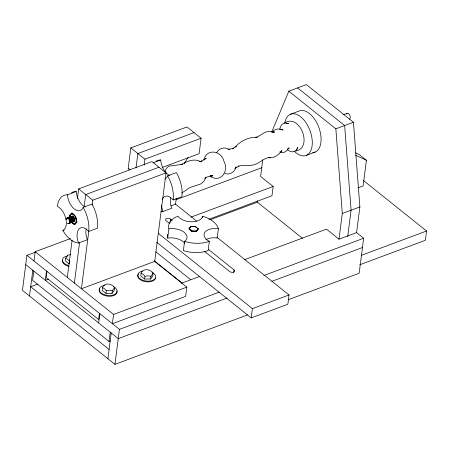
<?xml version="1.0" encoding="UTF-8"?>
<svg xmlns="http://www.w3.org/2000/svg" width="449" height="449" viewBox="0 0 449 449"><rect width="100%" height="100%" fill="white"/><g stroke="black" fill="none" stroke-linecap="round" stroke-linejoin="round"><path stroke-width="0.67" d="M70.308 221.615L70.145 219.892L68.927 218.231M72.502 220.79L72.109 218.517L70.785 217.31M35.465 252.164L26.934 255.352L22.45 290.351L114.955 364.369L247.562 314.895M29.505 295.998L32.805 270.259M33.989 260.992L35.179 251.732L70.499 238.554M33.782 271.044L32.597 280.311L109.034 341.47L110.342 340.982M46.533 271.033L45.349 280.299L48.632 279.07M46.926 271.348L46.135 277.521L98.662 319.548L99.454 313.368M65.7 258.153L65.346 260.891L69.146 263.933L69.5 261.195L67.659 259.225L65.7 258.153L67.9 255.099L70.959 254.65M67.322 277.448L72.104 240.097M77.419 198.593L78.659 188.911L151.919 161.578L166.035 172.871L154.692 261.408L81.432 288.735L88.784 231.325M74.377 283.094L79.591 242.381M84.165 206.669L85.72 194.557L158.98 167.224M92.152 205.041L92.775 200.198L78.659 188.911M102.546 287.629L102.192 290.374L105.998 293.416L111.997 293.405L114.198 290.351L114.551 287.613C112.149 283.51 104.174 282.264 102.546 287.629L104.505 288.707L106.346 290.671L105.998 293.416M98.657 322.949L99.841 313.683M111.997 293.405L112.351 290.666L114.551 287.613M129.8 169.801L128.173 168.498L130.811 147.906L186.98 126.955L201.09 138.241L199.109 153.687L162.538 167.331M109.034 341.47L110.218 332.204M107.9 358.723L111.2 332.984M35.179 251.732L113.575 314.457L112.385 323.718L185.645 296.391L186.835 287.124L154.17 260.987M136.019 167.965L137.865 153.552L194.035 132.595M114.955 364.369L119.44 329.364L26.934 255.352M144.151 165.238L144.926 159.199L130.811 147.906M141.126 273.239L140.778 275.978L144.578 279.02L150.583 279.009L152.783 275.961L153.137 273.216C150.735 269.114 142.754 267.873 141.126 273.239L143.085 274.311L144.932 276.281L144.578 279.02M150.583 279.009L150.931 276.27L153.137 273.216M184.786 243.386A13.038 7.386 7.3 0 0 167.696 238.099L168.886 228.833A25.189 14.267 7.3 0 1 177.961 216.25A13.038 7.386 7.3 0 0 191.807 221.795A13.038 7.386 7.3 0 0 202.724 216.21A25.189 14.267 7.3 0 1 218.399 228.754L217.215 238.021A13.038 7.386 7.3 0 0 205.867 239.648M170.132 222.401L170.553 219.09A2.834 1.605 7.3 0 0 166.59 218.5A2.834 1.605 7.3 0 0 166.158 220.728L169.441 223.361M176.339 198.099L175.559 204.188L170.985 205.9M168.886 228.833A13.038 7.386 7.3 0 1 184.219 232.307A13.038 7.386 7.3 0 1 184.561 241.377L183.377 250.643A25.189 14.267 7.3 0 0 208.134 250.604L209.324 241.338A13.038 7.386 7.3 0 1 204.907 232.273A13.038 7.386 7.3 0 1 218.399 228.754M202.55 217.529L202.724 216.21M233.699 272.532L234.036 269.883L208.314 249.302M257.49 200.798L257.311 202.185L302.497 238.34M262.738 159.799L260.605 176.474L273.149 186.487L271.965 195.753L208.903 219.275M216.884 237.252L289.038 294.982L287.848 304.248L251.221 317.914L252.405 308.648L158.39 233.424M339.001 239.199L342.295 213.494L335.852 128.824L288.814 91.192L271.667 132.191M347.706 236.617L351.084 210.211L344.647 125.546L297.608 87.909M288.264 299.713L359.161 273.261L363.645 238.262L356.585 232.616L359.879 206.933L353.436 122.268L306.398 84.631L288.814 91.192M355.535 152.856L359.346 154.608L366.401 160.248L363.106 185.987L357.898 187.935M363.398 180.492L426.55 231.022L425.366 240.288L359.638 264.809M165.153 172.074L165.737 169.722L167.056 167.494L168.88 166.13L182.816 164.289L181.626 164.508M203.88 160.287C206.136 148.204 221.357 150.275 223.933 161.281C229.433 171.063 220.538 183.315 210.194 176.339M279.806 129.301L280.389 126.949L281.708 124.721L283.532 123.357L285.732 122.953L288.533 123.744L286.165 123.172M69.432 222.35C69.943 220.964 69.275 218.433 67.541 218.455M71.627 221.531L71.61 219.342L70.392 217.686M73.827 220.712L73.81 218.523L72.592 216.867M191.908 231.409L192.071 230.971L196.359 230.966L197.925 228.788L198.25 229.041L196.55 231.403L191.908 231.409L189.456 229.45M74.394 221.29L74.607 220.829M67.748 218.006L68.343 217.282C71.206 216.929 72.704 223.613 69.258 223.265M68.484 217.737L69.073 217.013C71.941 216.659 73.44 223.338 69.988 222.99M69.213 217.462L69.808 216.738C72.676 216.384 74.175 223.069 70.723 222.715M69.949 217.187L70.538 216.463C73.406 216.109 74.904 222.794 71.453 222.446M216.693 152.626C218.82 148.08 225.342 146.38 229.276 149.764L228.143 149.489M235.063 168.375L235.989 166.815C235.242 171.911 229.714 175.189 224.938 173.572M272.425 132.522C274.115 128.133 279.508 128.521 283.094 130.002L281.45 129.604M296.593 149.669L297.883 147.497L296.419 150.112L294.6 151.47L292.4 151.88L289.97 151.296L287.483 149.77M70.661 222.16L70.897 221.806M72.856 221.34L73.238 220.521L73.075 218.798M190.668 226.7L188.967 229.057L190.932 226.622L195.309 226.689L190.932 226.622M69.505 217.159L69.208 215.862L71.66 213.056L75.466 216.098L76.813 221.946L74.354 224.747L71.638 222.575M71.952 213.062L69.797 215.526L69.758 217.355M77.105 221.952L74.882 224.551L72.177 222.839M66.559 218.927L67.462 218.775M67.26 217.832L67.608 217.557C70.476 217.204 71.975 223.888 68.523 223.535M70.925 216.463L71.273 216.188C74.141 215.834 75.64 222.519 72.188 222.171M205.086 159.165L206.22 158.323L200.776 161.399L201.994 161.174L199.614 161.505L201.051 161.853C194.378 157.986 187.233 161.18 181.031 164.615M280.771 151.56L282.023 150.623C278.767 154.753 274.384 158.379 268.659 157.751L270.444 157.419C263.821 157.571 259.887 163.352 253.78 164.817C248.69 166.237 243.409 164.918 238.318 166.124M287.871 148.636L288.696 148.024C287.242 151.094 283.639 153.681 280.193 152.245M73.277 221.29L73.591 221.065M181.688 193.07L190.022 187.469L200.798 183.95L203.824 181.289L205.928 177.551L204.856 178.36L206.922 177.018L213.084 175.761L210.716 175.772M234.945 168.588L239.003 165.984M71.66 216.581L72.85 216.525M288.078 148.647L289.319 148.047L288.342 148.226M144.926 159.199L201.09 138.241M66.25 221.217A13.038 7.313 69.5 0 0 57.332 206.355A25.189 14.132 69.5 0 1 67.451 194.799L76.246 191.515A13.038 7.313 69.5 0 0 85.22 207.006M153.176 162.819L160.708 160.007A13.038 7.313 69.5 0 0 169.683 175.497M290.318 114.315L299.113 111.038A22.04 12.364 69.5 0 1 319.295 128.734A22.04 12.364 69.5 0 1 312.712 152.626M284.834 122.869C299.938 113.165 313.2 147.839 295.902 150.987M92.775 200.198L166.035 172.871M67.451 194.799A13.038 7.313 69.5 0 0 74.281 208.97A13.038 7.313 69.5 0 0 83.132 207.343L91.922 204.065A25.189 14.132 69.5 0 1 97.478 228.165L88.689 231.448A13.038 7.313 69.5 0 0 78.923 229.108A13.038 7.313 69.5 0 0 78.564 243.004L87.353 239.727A13.038 7.313 69.5 0 1 86.191 228.951M164.884 178.927A13.038 7.313 69.5 0 0 167.6 175.828L176.39 172.551A25.189 14.132 69.5 0 1 181.946 196.656L173.151 199.934A13.038 7.313 69.5 0 0 162.246 199.519M69.208 215.862L70.51 215.374M343.171 114.753L347.111 113.283M78.564 243.004A25.189 14.132 69.5 0 1 62.882 230.46L64.14 229.995M335.852 128.824L353.436 122.268M175.946 199.754L261.947 167.673M306.459 155.32L315.249 152.037M161.039 211.215A25.189 14.132 69.5 0 0 163.032 211.496L171.821 208.213A13.038 7.313 69.5 0 1 170.659 197.442M191.044 217.12L273.149 186.487M37.924 284.037L30.695 286.731L109.09 349.457M210.126 219.791L257.451 202.134M342.295 213.494L359.879 206.933M181.295 283.297L199.687 276.432M244.351 259.769L326.462 229.136L339.006 239.177L356.585 232.616M113.575 314.457L186.835 287.124M119.44 329.364L219.224 292.142M263.86 275.484L363.645 238.262M227.228 297.979L118.255 338.63L25.745 264.618M271.864 281.321L362.455 247.522M361.479 255.296L426.55 231.022M252.405 308.648L289.038 294.982M74.068 221.598L73.271 221.677M280.625 129.699L281.955 129.34M69.5 261.195L69.876 261.105M144.932 276.281L147.99 275.826L150.931 276.27M106.346 290.671L109.404 290.222L112.351 290.666M73.456 222.008C76.134 221.155 74.753 216.446 72.435 215.846M273.188 132.287L274.693 132.012C271.903 132.281 269.17 130.732 266.38 131.838C262.586 133.252 259.522 136.255 255.582 137.54L257.266 137.231C248.746 137.046 240.709 140.778 235.074 147.126L236.303 146.206L232.212 148.737L233.564 148.484L228.244 149.259M279.744 151.936L280.704 152.144M71.514 217.035L71.857 217.136M69.32 217.855L70.645 219.061L71.082 220.796M355.597 155.292L366.401 160.248M210.693 175.901L211.659 176.395L210.48 175.671M67.243 223.507C71.094 225.353 70.117 217.338 66.879 217.832L66.284 218.556L66.171 219.864M74.635 215.211L72.334 213.079M175.346 204.014L196.662 221.071M195.214 226.616L198.25 229.041M189.36 228.799L192.071 230.971M170.553 219.09L172.197 220.403M204.469 251.384L229.641 271.522A2.834 1.605 7.3 0 0 233.603 272.116A2.834 1.605 7.3 0 0 234.036 269.883M156.656 242.252L251.221 317.914M155.803 251.782L190.746 279.744M154.613 261.049L181.912 282.892M72.21 217.383L72.845 218.242M73.322 216.889L73.658 217.265M196.359 230.966L196.55 231.403M74.54 218.927L74.321 218.332L74.551 218.96M76.425 219.617L76.016 217.597M74.686 219.623L74.702 220.257M167.6 175.828A25.189 14.132 69.5 0 1 173.151 199.934M163.032 211.496A13.038 7.313 69.5 0 1 161.539 205.036M155.955 161.264A25.189 14.132 69.5 0 1 160.708 160.007M69.864 216.384A5.051 2.834 69.5 0 1 73.535 214.774A5.051 2.834 69.5 0 1 76.156 221.419A5.051 2.834 69.5 0 1 72.48 223.03M71.486 192.773A25.189 14.132 69.5 0 1 76.246 191.515M83.132 207.343A25.189 14.132 69.5 0 1 88.689 231.448M66.306 221.845A13.038 7.313 69.5 0 1 62.882 230.46M284.767 123.178A22.04 12.364 69.5 0 1 301.717 117.672A22.04 12.364 69.5 0 1 311.763 147.743A22.04 12.364 69.5 0 1 294.061 150.993M346.454 114.029A3.149 1.768 69.5 0 1 349.53 114.764A3.149 1.768 69.5 0 1 349.412 119.142M128.173 168.498A39.607 23.915 -51.3 0 1 129.609 169.643M184.264 163.739A39.607 23.915 -51.3 0 1 188.114 157.492M167.696 238.099A25.189 14.267 7.3 0 1 167.556 234.344M209.324 241.338A25.189 14.267 7.3 0 1 184.561 241.377M68.102 265.381A9.002 5.102 7.3 0 1 62.4 260.218A9.002 5.102 7.3 0 1 67.743 255.874M69.129 266.414A9.002 5.102 7.3 0 1 62.355 260.291M152.076 272.29A9.002 5.102 7.3 0 1 153.16 280.12A9.002 5.102 7.3 0 1 139.633 278.442A9.002 5.102 7.3 0 1 142.473 271.101M155.59 278.032A9.002 5.102 7.3 0 1 144.556 281.501A9.002 5.102 7.3 0 1 138.337 274.12M113.49 286.687A9.002 5.102 7.3 0 1 114.388 294.606A9.002 5.102 7.3 0 1 100.75 292.568A9.002 5.102 7.3 0 1 104.589 285.356M116.953 291.087A9.002 5.102 7.3 0 1 107.126 296.11A9.002 5.102 7.3 0 1 99.757 288.516M190.702 226.442L189.001 228.799L191.942 231.151L196.583 231.145L198.284 228.788L195.343 226.431L190.702 226.442"/></g></svg>
